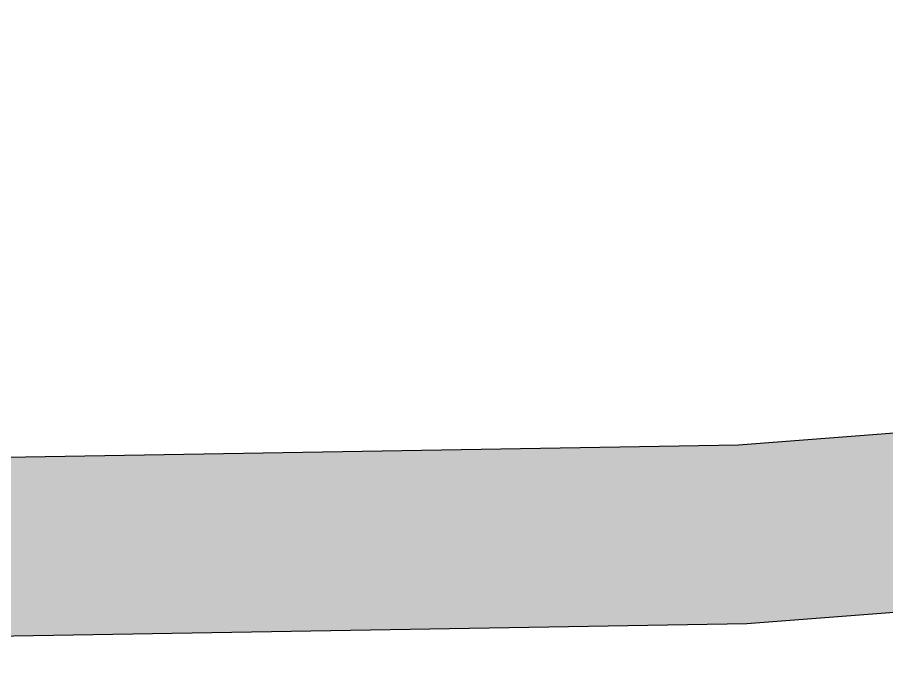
# Model space of a CAD drawing. Extents: x 88833 to 97610, y 5963373 to 5974710.
# Drawn here: x 95480.86 to 95505.18, y 5964275.18 to 5964293.46 of the extents above; entities that cross this region are included whole.
import ezdxf

# ---------------------------------------------------------------- set-up
doc = ezdxf.new("R2010")
doc.units = 0
doc.header["$LTSCALE"] = 5
doc.linetypes.add('COOP2', pattern=[10, 5, -1, 0, -1, 0, -1, 0, -1, 0, -1])
for name, color, linetype in [('AS-ROADS', 254, 'Continuous'), ('P-APEX RECON-10m BUFFER', 51, 'COOP2'), ('P-APEX RECON-WORK AREA', 104, 'Continuous')]:
    doc.layers.add(name, color=color, linetype=linetype)

msp = doc.modelspace()

# ---------------------------------------------------------------- hatches: boundary and pattern name
at = {"layer": 'P-APEX RECON-10m BUFFER', "transparency": 33554687}
h = msp.add_hatch(color=256, dxfattribs=at)
h.dxf.hatch_style = 1
h.paths.add_polyline_path([(95479.343, 5964103.201), (95473.539, 5964237.615), (95478.53, 5964237.831), (95477.668, 5964257.796), (95472.677, 5964257.581), (95471.882, 5964276), (95501.265, 5964276.494), (95517.619, 5964277.755), (95539.297, 5964281.393), (95562.79, 5964286.757), (95581.472, 5964290.513), (95601.29, 5964292.815), (95628.787, 5964293.209), (95640.105, 5964292.173), (95642.115, 5964292.16), (95642.01, 5964297.157), (95640.349, 5964297.168), (95628.979, 5964298.209), (95600.965, 5964297.807), (95580.69, 5964295.452), (95561.741, 5964291.642), (95538.327, 5964286.296), (95517.013, 5964282.719), (95501.031, 5964281.487), (95471.666, 5964280.993), (95470.434, 5964309.522), (95460.442, 5964309.307), (95462.694, 5964257.15), (95457.703, 5964256.934), (95458.565, 5964236.969), (95463.556, 5964237.184), (95469.352, 5964102.971)])

# ---------------------------------------------------------------- linework, layer by layer
at = {"layer": 'AS-ROADS', "const_width": 2.998}
msp.add_lwpolyline([(95651.521, 5964294.598), (95640.227, 5964294.67), (95628.883, 5964295.709), (95601.128, 5964295.311), (95581.081, 5964292.983), (95562.266, 5964289.2), (95538.812, 5964283.844), (95517.316, 5964280.237), (95501.148, 5964278.99), (95461.569, 5964278.325), (95417.315, 5964277.063)], dxfattribs=at)
at = {"layer": 'P-APEX RECON-WORK AREA', "flags": 128}
for points in [[(95561.741, 5964291.642), (95538.327, 5964286.296), (95517.013, 5964282.719), (95501.031, 5964281.487), (95471.666, 5964280.993), (95470.434, 5964309.522), (95460.442, 5964309.307), (95462.694, 5964257.15), (95457.703, 5964256.934), (95458.565, 5964236.969), (95463.556, 5964237.184), (95469.352, 5964102.971)], [(95479.343, 5964103.201), (95473.539, 5964237.615), (95478.53, 5964237.831), (95477.668, 5964257.796), (95472.677, 5964257.581), (95471.882, 5964276), (95501.265, 5964276.494), (95517.619, 5964277.755), (95539.297, 5964281.393), (95562.79, 5964286.757)]]:
    msp.add_lwpolyline(points, dxfattribs=at)

doc.saveas('drawing.dxf')
